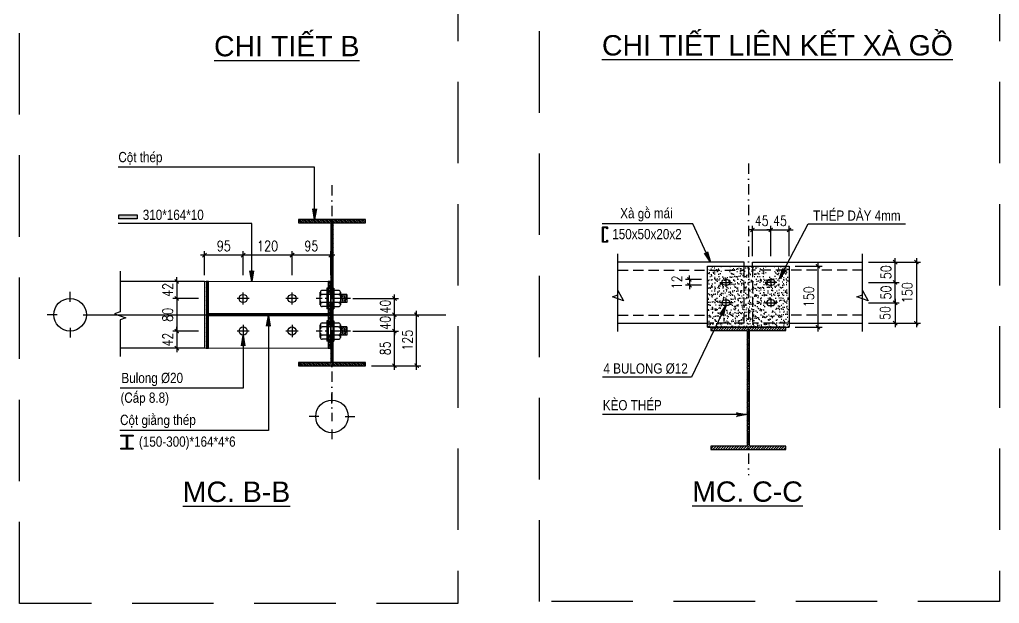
# Model space of a CAD drawing. Header units: inches. Extents: x 651127 to 1529722, y 768575 to 1021311.
# Drawn here: x 1037337 to 1061392, y 798560 to 812890 of the extents above; entities that cross this region are included whole.
import ezdxf
from ezdxf.enums import TextEntityAlignment as Align

# ---------------------------------------------------------------- set-up
doc = ezdxf.new("R2010")
doc.units = ezdxf.units.IN
doc.header["$LTSCALE"] = 1000
doc.header["$MEASUREMENT"] = 0
for name, pattern in [('CENTER2', [1.125, 0.75, -0.125, 0.125, -0.125]), ('DASHDOT', [25.4, 12.7, -6.35, 0, -6.35]), ('DASHED2', [0.375, 0.25, -0.125]), ('HIDDEN', [0.375, 0.25, -0.125])]:
    doc.linetypes.add(name, pattern=pattern)
doc.layers.get('DEFPOINTS').update_dxf_attribs({"color": 8, "lineweight": 9})
for name, color, linetype in [('DWGshare.com_10', 7, 'Continuous'), ('DWGshare.com_11', 143, 'Continuous'), ('DWGshare.com_12', 51, 'Continuous'), ('DWGshare.com_15', 1, 'Continuous'), ('DWGshare.com_18', 1, 'Continuous'), ('DWGshare.com_2', 147, 'Continuous'), ('DWGshare.com_4', 8, 'CENTER2'), ('DWGshare.com_6', 40, 'Continuous'), ('DWGshare.com_9', 8, 'Continuous')]:
    doc.layers.add(name, color=color, linetype=linetype)
doc.layers.add('DWGshare.com_21', color=144, linetype='Continuous', lineweight=15)
doc.styles.add('DWGshare.com_1', font='VHELVCN.TTF')
doc.styles.add('DWGshare.com_2', font='VHELVEB.TTF')
doc.styles.add('DWGshare.com_4', font='romans.shx', dxfattribs={"width": 0.8})
doc.styles.add('DWGshare.com_5', font='VHELVCN.TTF')
doc.styles.add('DWGshare.com_6', font='VHELVEN.TTF')
doc.styles.add('DWGshare.com_7', font='VHELVCN.TTF')
doc.dimstyles.new('DWGshare.com_4', dxfattribs={"dimscale": 100, "dimtxt": 2.5, "dimasz": 2, "dimexe": 1, "dimexo": 1.5, "dimgap": 1, "dimtad": 1, "dimdec": 0, "dimlfac": 0.5, "dimzin": 0, "dimdsep": 46, "dimtxsty": 'DWGshare.com_4', "dimblk": 'DWGshare.com_6', "dimcen": 1.5, "dimdle": 1, "dimclrd": 256, "dimclre": 256, "dimclrt": 7, "dimadec": 0, "dimazin": 0, "dimtfac": 1, "dimtdec": 0, "dimtix": 1, "dimtmove": 2, "dimatfit": 3, "dimldrblk": 'DWGshare.com_6', "dimfxl": 1, "dimtolj": 1, "dimtzin": 0, "dimarcsym": 0})
doc.dimstyles.new('DWGshare.com_6', dxfattribs={"dimscale": 100, "dimtxt": 2.5, "dimasz": 1, "dimexe": 1, "dimexo": 1.5, "dimgap": 1, "dimtad": 1, "dimdec": 0, "dimlfac": 0.1, "dimzin": 0, "dimdsep": 46, "dimtxsty": 'DWGshare.com_4', "dimblk": 'DWGshare.com_1', "dimcen": 1.5, "dimdle": 1, "dimclrd": 256, "dimclre": 256, "dimclrt": 7, "dimadec": 0, "dimazin": 0, "dimtfac": 1, "dimtdec": 0, "dimtix": 1, "dimtmove": 2, "dimatfit": 3, "dimfxl": 1, "dimtolj": 1, "dimtzin": 0, "dimarcsym": 0})

# ---------------------------------------------------------------- blocks, each defined once
blk = doc.blocks.new('DWGshare.com_1')
at = {"color": 0, "linetype": 'ByBlock', "const_width": 0.3}
blk.add_lwpolyline([(-0.5, -0.5), (0.5, 0.5)], dxfattribs=at)
blk = doc.blocks.new('*D36')
at = {"layer": 'DEFPOINTS', "color": 0, "transparency": 16777216}
for p in [(1058032, 806937), (1058832, 806937), (1058032, 806441)]:
    blk.add_point(p, dxfattribs=at)
at = {"layer": 'DWGshare.com_2', "lineweight": -2, "transparency": 16777216}
for p, q in [((1058832, 806341), (1058832, 807037)), ((1058182, 806937), (1058932, 806937)), ((1058182, 806441), (1058932, 806441))]:
    blk.add_line(p, q, dxfattribs=at)
at = {"layer": 'DWGshare.com_2', "lineweight": -2, "transparency": 16777216, "xscale": 100, "yscale": 100, "zscale": 100}
for p, rotation in [((1058832, 806937), 90), ((1058832, 806441), 270)]:
    blk.add_blockref('DWGshare.com_1', p, dxfattribs=dict(at, rotation=rotation))
at = {"layer": 'DWGshare.com_2', "color": 7, "transparency": 16777216, "insert": (1058607, 806689), "char_height": 250, "attachment_point": 5, "rotation": 90, "style": 'DWGshare.com_4'}
blk.add_mtext('\\A1;50', dxfattribs=at)
blk = doc.blocks.new('*D37')
at = {"layer": 'DEFPOINTS', "color": 0, "transparency": 16777216}
for p in [(1053782, 806371), (1054229, 806511), (1054229, 806371)]:
    blk.add_point(p, dxfattribs=at)
at = {"layer": 'DWGshare.com_2', "lineweight": -2, "transparency": 16777216}
for p, q in [((1053782, 806511), (1053782, 806611)), ((1054079, 806511), (1053682, 806511)), ((1054079, 806371), (1053682, 806371)), ((1053782, 806511), (1053782, 806371)), ((1053782, 806371), (1053782, 806271))]:
    blk.add_line(p, q, dxfattribs=at)
at = {"layer": 'DWGshare.com_2', "lineweight": -2, "transparency": 16777216, "xscale": 100, "yscale": 100, "zscale": 100}
for p, rotation in [((1053782, 806511), 270), ((1053782, 806371), 90)]:
    blk.add_blockref('DWGshare.com_1', p, dxfattribs=dict(at, rotation=rotation))
at = {"layer": 'DWGshare.com_2', "color": 7, "transparency": 16777216, "insert": (1053472, 806441), "char_height": 250, "attachment_point": 5, "rotation": 90, "style": 'DWGshare.com_4'}
blk.add_mtext('\\A1;12', dxfattribs=at)
blk = doc.blocks.new('*D38')
at = {"layer": 'DEFPOINTS', "color": 0, "transparency": 16777216}
for p in [(1055779, 807726), (1055329, 806937), (1055779, 806937)]:
    blk.add_point(p, dxfattribs=at)
at = {"layer": 'DWGshare.com_2', "lineweight": -2, "transparency": 16777216}
for p, q in [((1055329, 807087), (1055329, 807826)), ((1055779, 807087), (1055779, 807826)), ((1055329, 807726), (1055229, 807726)), ((1055329, 807726), (1055779, 807726)), ((1055779, 807726), (1055879, 807726))]:
    blk.add_line(p, q, dxfattribs=at)
at = {"layer": 'DWGshare.com_2', "lineweight": -2, "transparency": 16777216, "xscale": 100, "yscale": 100, "zscale": 100}
blk.add_blockref('DWGshare.com_1', (1055329, 807726), dxfattribs=at)
at = {"layer": 'DWGshare.com_2', "lineweight": -2, "transparency": 16777216, "xscale": 100, "yscale": 100, "zscale": 100, "rotation": 180}
blk.add_blockref('DWGshare.com_1', (1055779, 807726), dxfattribs=at)
at = {"layer": 'DWGshare.com_2', "color": 7, "transparency": 16777216, "insert": (1055554, 807951), "char_height": 250, "attachment_point": 5, "style": 'DWGshare.com_4'}
blk.add_mtext('\\A1;45', dxfattribs=at)
blk = doc.blocks.new('*D39')
at = {"layer": 'DEFPOINTS', "color": 0, "transparency": 16777216}
for p in [(1056229, 807726), (1055779, 806937), (1056229, 806937)]:
    blk.add_point(p, dxfattribs=at)
at = {"layer": 'DWGshare.com_2', "lineweight": -2, "transparency": 16777216}
for p, q in [((1055779, 807087), (1055779, 807826)), ((1056229, 807087), (1056229, 807826)), ((1055779, 807726), (1055679, 807726)), ((1055779, 807726), (1056229, 807726)), ((1056229, 807726), (1056329, 807726))]:
    blk.add_line(p, q, dxfattribs=at)
at = {"layer": 'DWGshare.com_2', "lineweight": -2, "transparency": 16777216, "xscale": 100, "yscale": 100, "zscale": 100}
blk.add_blockref('DWGshare.com_1', (1055779, 807726), dxfattribs=at)
at = {"layer": 'DWGshare.com_2', "lineweight": -2, "transparency": 16777216, "xscale": 100, "yscale": 100, "zscale": 100, "rotation": 180}
blk.add_blockref('DWGshare.com_1', (1056229, 807726), dxfattribs=at)
at = {"layer": 'DWGshare.com_2', "color": 7, "transparency": 16777216, "insert": (1056004, 807951), "char_height": 250, "attachment_point": 5, "style": 'DWGshare.com_4'}
blk.add_mtext('\\A1;45', dxfattribs=at)
blk = doc.blocks.new('*D40')
at = {"layer": 'DEFPOINTS', "color": 0, "transparency": 16777216}
for p in [(1058032, 805938), (1058032, 805437), (1058832, 805437)]:
    blk.add_point(p, dxfattribs=at)
at = {"layer": 'DWGshare.com_2', "lineweight": -2, "transparency": 16777216}
for p, q in [((1058182, 805938), (1058932, 805938)), ((1058832, 806038), (1058832, 805337)), ((1058182, 805437), (1058932, 805437))]:
    blk.add_line(p, q, dxfattribs=at)
at = {"layer": 'DWGshare.com_2', "lineweight": -2, "transparency": 16777216, "xscale": 100, "yscale": 100, "zscale": 100}
for p, rotation in [((1058832, 805938), 90), ((1058832, 805437), 270)]:
    blk.add_blockref('DWGshare.com_1', p, dxfattribs=dict(at, rotation=rotation))
at = {"layer": 'DWGshare.com_2', "color": 7, "transparency": 16777216, "insert": (1058588, 805688), "char_height": 250, "attachment_point": 5, "rotation": 90, "style": 'DWGshare.com_4'}
blk.add_mtext('\\A1;50', dxfattribs=at)
blk = doc.blocks.new('*D41')
at = {"layer": 'DEFPOINTS', "color": 0, "transparency": 16777216}
for p in [(1058032, 806441), (1058832, 806441), (1058032, 805938)]:
    blk.add_point(p, dxfattribs=at)
at = {"layer": 'DWGshare.com_2', "lineweight": -2, "transparency": 16777216}
for p, q in [((1058182, 806441), (1058932, 806441)), ((1058832, 806441), (1058832, 806541)), ((1058832, 805938), (1058832, 806441)), ((1058182, 805938), (1058932, 805938)), ((1058832, 805938), (1058832, 805838))]:
    blk.add_line(p, q, dxfattribs=at)
at = {"layer": 'DWGshare.com_2', "lineweight": -2, "transparency": 16777216, "xscale": 100, "yscale": 100, "zscale": 100}
for p, rotation in [((1058832, 806441), 270), ((1058832, 805938), 90)]:
    blk.add_blockref('DWGshare.com_1', p, dxfattribs=dict(at, rotation=rotation))
at = {"layer": 'DWGshare.com_2', "color": 7, "transparency": 16777216, "insert": (1058607, 806190), "char_height": 250, "attachment_point": 5, "rotation": 90, "style": 'DWGshare.com_4'}
blk.add_mtext('\\A1;50', dxfattribs=at)
blk = doc.blocks.new('*D42')
at = {"layer": 'DEFPOINTS', "color": 0, "transparency": 16777216}
for p in [(1056229, 806838), (1056229, 805337), (1056937, 805337)]:
    blk.add_point(p, dxfattribs=at)
at = {"layer": 'DWGshare.com_2', "lineweight": -2, "transparency": 16777216}
for p, q in [((1056379, 806838), (1057037, 806838)), ((1056937, 806938), (1056937, 805237)), ((1056379, 805337), (1057037, 805337))]:
    blk.add_line(p, q, dxfattribs=at)
at = {"layer": 'DWGshare.com_2', "lineweight": -2, "transparency": 16777216, "xscale": 100, "yscale": 100, "zscale": 100}
for p, rotation in [((1056937, 806838), 90), ((1056937, 805337), 270)]:
    blk.add_blockref('DWGshare.com_1', p, dxfattribs=dict(at, rotation=rotation))
at = {"layer": 'DWGshare.com_2', "color": 7, "transparency": 16777216, "insert": (1056712, 806087), "char_height": 250, "attachment_point": 5, "rotation": 90, "style": 'DWGshare.com_4'}
blk.add_mtext('\\A1;150', dxfattribs=at)
blk = doc.blocks.new('*D48')
at = {"layer": 'DEFPOINTS', "color": 0, "transparency": 16777216}
for p in [(1058032, 806937), (1058032, 805437), (1059353, 805437)]:
    blk.add_point(p, dxfattribs=at)
at = {"layer": 'DWGshare.com_2', "lineweight": -2, "transparency": 16777216}
for p, q in [((1059353, 807037), (1059353, 805337)), ((1058182, 806937), (1059453, 806937)), ((1058182, 805437), (1059453, 805437))]:
    blk.add_line(p, q, dxfattribs=at)
at = {"layer": 'DWGshare.com_2', "lineweight": -2, "transparency": 16777216, "xscale": 100, "yscale": 100, "zscale": 100}
for p, rotation in [((1059353, 806937), 90), ((1059353, 805437), 270)]:
    blk.add_blockref('DWGshare.com_1', p, dxfattribs=dict(at, rotation=rotation))
at = {"layer": 'DWGshare.com_2', "color": 7, "transparency": 16777216, "insert": (1059128, 806187), "char_height": 250, "attachment_point": 5, "rotation": 90, "style": 'DWGshare.com_4'}
blk.add_mtext('\\A1;150', dxfattribs=at)
blk = doc.blocks.new('*D78')
at = {"layer": 'DEFPOINTS', "color": 0, "transparency": 16777216}
for p in [(1045370, 805245), (1046541, 805245), (1045826, 804395)]:
    blk.add_point(p, dxfattribs=at)
at = {"layer": 'DWGshare.com_2', "lineweight": -2, "transparency": 16777216}
for p, q in [((1045520, 805245), (1046641, 805245)), ((1046541, 804295), (1046541, 805345)), ((1045976, 804395), (1046641, 804395))]:
    blk.add_line(p, q, dxfattribs=at)
at = {"layer": 'DWGshare.com_2', "lineweight": -2, "transparency": 16777216, "xscale": 100, "yscale": 100, "zscale": 100}
for p, rotation in [((1046541, 805245), 90), ((1046541, 804395), 270)]:
    blk.add_blockref('DWGshare.com_1', p, dxfattribs=dict(at, rotation=rotation))
at = {"layer": 'DWGshare.com_2', "color": 7, "transparency": 16777216, "insert": (1046316, 804820), "char_height": 250, "attachment_point": 5, "rotation": 90, "style": 'DWGshare.com_4'}
blk.add_mtext('\\A1;85', dxfattribs=at)
blk = doc.blocks.new('*D58')
at = {"layer": 'DEFPOINTS', "color": 0, "transparency": 16777216}
for p in [(1045036, 805645), (1046541, 805645), (1045370, 805245)]:
    blk.add_point(p, dxfattribs=at)
at = {"layer": 'DWGshare.com_2', "lineweight": -2, "transparency": 16777216}
for p, q in [((1045186, 805645), (1046641, 805645)), ((1046541, 805645), (1046541, 805745)), ((1046541, 805245), (1046541, 805645)), ((1045520, 805245), (1046641, 805245)), ((1046541, 805245), (1046541, 805145))]:
    blk.add_line(p, q, dxfattribs=at)
at = {"layer": 'DWGshare.com_2', "lineweight": -2, "transparency": 16777216, "xscale": 100, "yscale": 100, "zscale": 100}
for p, rotation in [((1046541, 805645), 270), ((1046541, 805245), 90)]:
    blk.add_blockref('DWGshare.com_1', p, dxfattribs=dict(at, rotation=rotation))
at = {"layer": 'DWGshare.com_2', "color": 7, "transparency": 16777216, "insert": (1046316, 805445), "char_height": 250, "attachment_point": 5, "rotation": 90, "style": 'DWGshare.com_4'}
blk.add_mtext('\\A1;40', dxfattribs=at)
blk = doc.blocks.new('*D59')
at = {"layer": 'DEFPOINTS', "color": 0, "transparency": 16777216}
for p in [(1045370, 806045), (1046541, 806045), (1045036, 805645)]:
    blk.add_point(p, dxfattribs=at)
at = {"layer": 'DWGshare.com_2', "lineweight": -2, "transparency": 16777216}
for p, q in [((1046541, 806045), (1046541, 806145)), ((1045520, 806045), (1046641, 806045)), ((1046541, 805645), (1046541, 806045)), ((1045186, 805645), (1046641, 805645)), ((1046541, 805645), (1046541, 805545))]:
    blk.add_line(p, q, dxfattribs=at)
at = {"layer": 'DWGshare.com_2', "lineweight": -2, "transparency": 16777216, "xscale": 100, "yscale": 100, "zscale": 100}
for p, rotation in [((1046541, 806045), 270), ((1046541, 805645), 90)]:
    blk.add_blockref('DWGshare.com_1', p, dxfattribs=dict(at, rotation=rotation))
at = {"layer": 'DWGshare.com_2', "color": 7, "transparency": 16777216, "insert": (1046316, 805845), "char_height": 250, "attachment_point": 5, "rotation": 90, "style": 'DWGshare.com_4'}
blk.add_mtext('\\A1;40', dxfattribs=at)
blk = doc.blocks.new('*D60')
at = {"layer": 'DEFPOINTS', "color": 0, "transparency": 16777216}
for p in [(1045926, 805645), (1047084, 805645), (1045826, 804395)]:
    blk.add_point(p, dxfattribs=at)
at = {"layer": 'DWGshare.com_2', "lineweight": -2, "transparency": 16777216}
for p, q in [((1046076, 805645), (1047184, 805645)), ((1047084, 804295), (1047084, 805745)), ((1045976, 804395), (1047184, 804395))]:
    blk.add_line(p, q, dxfattribs=at)
at = {"layer": 'DWGshare.com_2', "lineweight": -2, "transparency": 16777216, "xscale": 100, "yscale": 100, "zscale": 100}
for p, rotation in [((1047084, 805645), 90), ((1047084, 804395), 270)]:
    blk.add_blockref('DWGshare.com_1', p, dxfattribs=dict(at, rotation=rotation))
at = {"layer": 'DWGshare.com_2', "color": 7, "transparency": 16777216, "insert": (1046859, 805020), "char_height": 250, "attachment_point": 5, "rotation": 90, "style": 'DWGshare.com_4'}
blk.add_mtext('\\A1;125', dxfattribs=at)
blk = doc.blocks.new('*D79')
at = {"layer": 'DEFPOINTS', "color": 0, "transparency": 16777216}
for p in [(1044026, 807109), (1044026, 806465), (1044976, 806465)]:
    blk.add_point(p, dxfattribs=at)
at = {"layer": 'DWGshare.com_2', "lineweight": -2, "transparency": 16777216}
for p, q in [((1045076, 807109), (1043926, 807109)), ((1044026, 806615), (1044026, 807209)), ((1044976, 806615), (1044976, 807209))]:
    blk.add_line(p, q, dxfattribs=at)
at = {"layer": 'DWGshare.com_2', "lineweight": -2, "transparency": 16777216, "xscale": 100, "yscale": 100, "zscale": 100, "rotation": 180}
blk.add_blockref('DWGshare.com_1', (1044026, 807109), dxfattribs=at)
at = {"layer": 'DWGshare.com_2', "lineweight": -2, "transparency": 16777216, "xscale": 100, "yscale": 100, "zscale": 100}
blk.add_blockref('DWGshare.com_1', (1044976, 807109), dxfattribs=at)
at = {"layer": 'DWGshare.com_2', "color": 7, "transparency": 16777216, "insert": (1044501, 807334), "char_height": 250, "attachment_point": 5, "style": 'DWGshare.com_4'}
blk.add_mtext('\\A1;95', dxfattribs=at)
blk = doc.blocks.new('*D61')
at = {"layer": 'DEFPOINTS', "color": 0, "transparency": 16777216}
for p in [(1042826, 807109), (1042826, 806465), (1044026, 806465)]:
    blk.add_point(p, dxfattribs=at)
at = {"layer": 'DWGshare.com_2', "lineweight": -2, "transparency": 16777216}
for p, q in [((1044126, 807109), (1042726, 807109)), ((1042826, 806615), (1042826, 807209)), ((1044026, 806615), (1044026, 807209))]:
    blk.add_line(p, q, dxfattribs=at)
at = {"layer": 'DWGshare.com_2', "lineweight": -2, "transparency": 16777216, "xscale": 100, "yscale": 100, "zscale": 100, "rotation": 180}
blk.add_blockref('DWGshare.com_1', (1042826, 807109), dxfattribs=at)
at = {"layer": 'DWGshare.com_2', "lineweight": -2, "transparency": 16777216, "xscale": 100, "yscale": 100, "zscale": 100}
blk.add_blockref('DWGshare.com_1', (1044026, 807109), dxfattribs=at)
at = {"layer": 'DWGshare.com_2', "color": 7, "transparency": 16777216, "insert": (1043426, 807334), "char_height": 250, "attachment_point": 5, "style": 'DWGshare.com_4'}
blk.add_mtext('\\A1;120', dxfattribs=at)
blk = doc.blocks.new('*D80')
at = {"layer": 'DEFPOINTS', "color": 0, "transparency": 16777216}
for p in [(1041876, 807109), (1041876, 806465), (1042826, 806465)]:
    blk.add_point(p, dxfattribs=at)
at = {"layer": 'DWGshare.com_2', "lineweight": -2, "transparency": 16777216}
for p, q in [((1042926, 807109), (1041776, 807109)), ((1041876, 806615), (1041876, 807209)), ((1042826, 806615), (1042826, 807209))]:
    blk.add_line(p, q, dxfattribs=at)
at = {"layer": 'DWGshare.com_2', "lineweight": -2, "transparency": 16777216, "xscale": 100, "yscale": 100, "zscale": 100, "rotation": 180}
blk.add_blockref('DWGshare.com_1', (1041876, 807109), dxfattribs=at)
at = {"layer": 'DWGshare.com_2', "lineweight": -2, "transparency": 16777216, "xscale": 100, "yscale": 100, "zscale": 100}
blk.add_blockref('DWGshare.com_1', (1042826, 807109), dxfattribs=at)
at = {"layer": 'DWGshare.com_2', "color": 7, "transparency": 16777216, "insert": (1042351, 807334), "char_height": 250, "attachment_point": 5, "style": 'DWGshare.com_4'}
blk.add_mtext('\\A1;95', dxfattribs=at)
blk = doc.blocks.new('*D81')
at = {"layer": 'DEFPOINTS', "color": 0, "transparency": 16777216}
for p in [(1041637, 806465), (1041196, 806045), (1041876, 806045)]:
    blk.add_point(p, dxfattribs=at)
at = {"layer": 'DWGshare.com_2', "lineweight": -2, "transparency": 16777216}
for p, q in [((1041196, 806465), (1041196, 806565)), ((1041487, 806465), (1041096, 806465)), ((1041196, 806465), (1041196, 806045)), ((1041726, 806045), (1041096, 806045)), ((1041196, 806045), (1041196, 805945))]:
    blk.add_line(p, q, dxfattribs=at)
at = {"layer": 'DWGshare.com_2', "lineweight": -2, "transparency": 16777216, "xscale": 100, "yscale": 100, "zscale": 100}
for p, rotation in [((1041196, 806465), 270), ((1041196, 806045), 90)]:
    blk.add_blockref('DWGshare.com_1', p, dxfattribs=dict(at, rotation=rotation))
at = {"layer": 'DWGshare.com_2', "color": 7, "transparency": 16777216, "insert": (1040971, 806255), "char_height": 250, "attachment_point": 5, "rotation": 90, "style": 'DWGshare.com_4'}
blk.add_mtext('\\A1;42', dxfattribs=at)
blk = doc.blocks.new('*D62')
at = {"layer": 'DEFPOINTS', "color": 0, "transparency": 16777216}
for p in [(1041876, 806045), (1041196, 805245), (1041876, 805245)]:
    blk.add_point(p, dxfattribs=at)
at = {"layer": 'DWGshare.com_2', "lineweight": -2, "transparency": 16777216}
for p, q in [((1041196, 806145), (1041196, 805145)), ((1041726, 806045), (1041096, 806045)), ((1041726, 805245), (1041096, 805245))]:
    blk.add_line(p, q, dxfattribs=at)
at = {"layer": 'DWGshare.com_2', "lineweight": -2, "transparency": 16777216, "xscale": 100, "yscale": 100, "zscale": 100}
for p, rotation in [((1041196, 806045), 90), ((1041196, 805245), 270)]:
    blk.add_blockref('DWGshare.com_1', p, dxfattribs=dict(at, rotation=rotation))
at = {"layer": 'DWGshare.com_2', "color": 7, "transparency": 16777216, "insert": (1040971, 805645), "char_height": 250, "attachment_point": 5, "rotation": 90, "style": 'DWGshare.com_4'}
blk.add_mtext('\\A1;80', dxfattribs=at)
blk = doc.blocks.new('*D82')
at = {"layer": 'DEFPOINTS', "color": 0, "transparency": 16777216}
for p in [(1041876, 805245), (1041196, 804825), (1041876, 804825)]:
    blk.add_point(p, dxfattribs=at)
at = {"layer": 'DWGshare.com_2', "lineweight": -2, "transparency": 16777216}
for p, q in [((1041726, 805245), (1041096, 805245)), ((1041196, 805245), (1041196, 805345)), ((1041196, 805245), (1041196, 804825)), ((1041726, 804825), (1041096, 804825)), ((1041196, 804825), (1041196, 804725))]:
    blk.add_line(p, q, dxfattribs=at)
at = {"layer": 'DWGshare.com_2', "lineweight": -2, "transparency": 16777216, "xscale": 100, "yscale": 100, "zscale": 100}
for p, rotation in [((1041196, 805245), 270), ((1041196, 804825), 90)]:
    blk.add_blockref('DWGshare.com_1', p, dxfattribs=dict(at, rotation=rotation))
at = {"layer": 'DWGshare.com_2', "color": 7, "transparency": 16777216, "insert": (1040971, 805035), "char_height": 250, "attachment_point": 5, "rotation": 90, "style": 'DWGshare.com_4'}
blk.add_mtext('\\A1;42', dxfattribs=at)
blk = doc.blocks.new('DWGshare.com_6')
at = {"linetype": 'CENTER2'}
blk.add_hatch(color=256, dxfattribs=at).paths.add_polyline_path([(-1.3, 0.22), (-1, 0), (-1.3, -0.22), (0, 0)])
blk.add_line((0, 0), (-1, 0), dxfattribs=at)
blk.add_lwpolyline([(-1.3, 0.22), (0, 0), (-1.3, -0.22), (-1, 0), (-1.3, 0.22)], dxfattribs=at)
blk = doc.blocks.new('DWGshare.com_9')
for p, q in [((133227, 591936), (133227, 592183)), ((133264, 592220), (133355, 592220)), ((133355, 592140), (133264, 592140)), ((133370, 592260), (133355, 592260)), ((133355, 592260), (133355, 591859)), ((133370, 591859), (133370, 592260)), ((133480, 592140), (133370, 592140)), ((133480, 592260), (133494, 592260)), ((133480, 591859), (133480, 592260)), ((133494, 592260), (133494, 591859)), ((133494, 592220), (133586, 592220)), ((133586, 592140), (133494, 592140)), ((133622, 592183), (133622, 591936)), ((133747, 592140), (133622, 592140)), ((133622, 591980), (133653, 592140)), ((133653, 591980), (133683, 592140)), ((133686, 591980), (133717, 592140)), ((133717, 591980), (133747, 592140)), ((133747, 592140), (133747, 591980)), ((133355, 591980), (133264, 591980)), ((133480, 591980), (133370, 591980)), ((133586, 591980), (133494, 591980)), ((133747, 591980), (133622, 591980)), ((133355, 591900), (133264, 591900)), ((133370, 591859), (133355, 591859)), ((133480, 591859), (133494, 591859)), ((133494, 591900), (133586, 591900))]:
    blk.add_line(p, q)
at = {"color": 8, "linetype": 'CENTER2', "ltscale": 0.5}
blk.add_line((133823, 592060), (133144, 592060), dxfattribs=at)
for centre, start, end in [((133264, 592183), 90, 180), ((133264, 592176), 180, 270), ((133264, 592103), 90, 180), ((133586, 592183), 0, 90), ((133586, 592176), 270, 0), ((133586, 592103), 0, 90), ((133264, 592016), 180, 270), ((133264, 591943), 90, 180), ((133586, 592016), 270, 0), ((133586, 591943), 0, 90), ((133264, 591936), 180, 270), ((133586, 591936), 270, 0)]:
    blk.add_arc(centre, 36.4, start, end)
blk = doc.blocks.new('DWGshare.com_2')
for p, q in [((0, 320), (0, 560)), ((-320, 0), (-560, 0)), ((320, 0), (560, 0)), ((0, -320), (0, -560))]:
    blk.add_line(p, q)
blk.add_circle((0, 0), 400)
at = {"linetype": 'Continuous', "style": 'DWGshare.com_2'}
blk.add_attdef('2', text='', height=350, dxfattribs=at).set_placement((0, 0), align=Align.MIDDLE_CENTER)

msp = doc.modelspace()

# ---------------------------------------------------------------- hatches: boundary and pattern name
at = {"layer": 'DWGshare.com_6'}
for points in [[(1040222.8, 808001.2), (1039772.8, 808001.2), (1039772.8, 808101.2), (1040222.8, 808101.2)], [(1039964.4, 802668.4), (1039819.4, 802668.4), (1039819.4, 802693.4), (1040129.4, 802693.4), (1040129.4, 802668.4), (1039984.4, 802668.4), (1039984.4, 802368.4), (1040129.4, 802368.4), (1040129.4, 802343.4), (1039819.4, 802343.4), (1039819.4, 802368.4), (1039964.4, 802368.4)]]:
    msp.add_hatch(color=256, dxfattribs=at).paths.add_polyline_path(points)
at = {"layer": 'DWGshare.com_9'}
h = msp.add_hatch(dxfattribs=at)
h.set_pattern_fill('ANSI31', color=256, scale=250, angle=90, style=0)
h.set_pattern_definition([(135, (856031.95, 213130.807), (-22.0970869, -22.0970869), [])])
h.paths.add_polyline_path([(1044976.1, 806144.9), (1045036.1, 806144.9), (1045036.1, 807905.1), (1045826.1, 807905.1), (1045826.1, 807985.1), (1044186.1, 807985.1), (1044186.1, 807905.1), (1044976.1, 807905.1)])
h.paths.add_polyline_path([(1045036.1, 805144.9), (1044976.1, 805144.9), (1044976.1, 804474.9), (1044186.1, 804474.9), (1044186.1, 804394.9), (1045826.1, 804394.9), (1045826.1, 804474.9), (1045036.1, 804474.9)])
h.paths.add_polyline_path([(1044976.1, 805344.9), (1045036.1, 805344.9), (1045036.1, 805944.9), (1044976.1, 805944.9)])
h = msp.add_hatch(dxfattribs=at)
h.set_pattern_fill('AR-SAND', color=256, scale=70, style=0)
h.set_pattern_definition([(37.5, (890703.76, 209343.98), (-4.409535, 134.877664), [0, -106.4, 0, -119, 0, -113.75]), (7.5, (890703.76, 209343.98), (123.88437, 197.550225), [0, -57.4, 0, -95.9, 0, -36.75]), (327.5, (890617.66, 209343.98), (217.98993, 0.396134), [0, -35, 0, -126, 0, -164.5]), (317.5, (890617.66, 209343.98), (210.42886, 61.43729), [0, -17.5, 0, -82.6, 0, -94.5])])
h.paths.add_polyline_path([(1054739, 806570.8), (1054619, 806570.8, -0.8571429), (1054619, 806710.8), (1054739, 806710.8, -0.8571429)], flags=16)
edge = h.paths.add_edge_path()
edge.add_arc((1055809, 806740.8), 70, 270, 450)
edge.add_line((1055809, 806810.8), (1055749, 806810.8))
edge.add_arc((1055749, 806740.8), 70, 90, 270)
edge.add_line((1055749, 806670.8), (1055809, 806670.8))
edge = h.paths.add_edge_path()
edge.add_arc((1055809, 806740.8), 70, 270, 324.87364)
edge.add_arc((1055828.2, 806640.8), 70.8, -81.20259, 57.47451, ccw=False)
edge.add_line((1055839, 806570.8), (1055719, 806570.8))
edge.add_arc((1055729.9, 806640.8), 70.8, 122.52549, 261.20259, ccw=False)
edge.add_arc((1055749, 806740.8), 70, 215.12636, 270)
edge.add_line((1055749, 806670.8), (1055809, 806670.8))
edge = h.paths.add_edge_path()
edge.add_arc((1054649, 806740.8), 70, 90, 270)
edge.add_line((1054649, 806670.8), (1054709, 806670.8))
edge.add_arc((1054709, 806740.8), 70, 270, 450)
edge.add_line((1054709, 806810.8), (1054649, 806810.8))
edge = h.paths.add_edge_path()
edge.add_line((1054709, 805868.4), (1054649, 805868.4))
edge.add_arc((1054649, 805938.4), 70, 90, 270, ccw=False)
edge.add_line((1054649, 806008.4), (1054709, 806008.4))
edge.add_arc((1054709, 805938.4), 70, -90, 90, ccw=False)
edge = h.paths.add_edge_path()
edge.add_arc((1054709, 805938.4), 70, 270, 324.87364)
edge.add_arc((1054728.2, 805838.4), 70.8, -81.20259, 57.47451, ccw=False)
edge.add_line((1054739, 805768.4), (1054619, 805768.4))
edge.add_arc((1054629.9, 805838.4), 70.8, 122.52549, 261.20259, ccw=False)
edge.add_arc((1054649, 805938.4), 70, 215.12636, 270)
edge.add_line((1054649, 805868.4), (1054709, 805868.4))
edge = h.paths.add_edge_path()
edge.add_line((1055749, 806008.4), (1055809, 806008.4))
edge.add_arc((1055809, 805938.4), 70, -90, 90, ccw=False)
edge.add_line((1055809, 805868.4), (1055749, 805868.4))
edge.add_arc((1055749, 805938.4), 70, 90, 270, ccw=False)
edge = h.paths.add_edge_path()
edge.add_arc((1055749, 805938.4), 70, 215.12636, 270)
edge.add_line((1055749, 805868.4), (1055809, 805868.4))
edge.add_arc((1055809, 805938.4), 70, 270, 324.87364)
edge.add_arc((1055828.2, 805838.4), 70.8, -81.20259, 57.47451, ccw=False)
edge.add_line((1055839, 805768.4), (1055719, 805768.4))
edge.add_arc((1055729.9, 805838.4), 70.8, 122.52549, 261.20259, ccw=False)
h.paths.add_polyline_path([(1055129, 806837.7), (1054229, 806837.7), (1054229, 805437.1), (1055129, 805437.1)])
h.paths.add_polyline_path([(1055229, 806837.7), (1055129, 806837.7), (1055129, 805437.1), (1054229, 805437.1), (1054229, 805337.1), (1055229, 805337.1)])
h.paths.add_polyline_path([(1056229, 806837.7), (1055329, 806837.7), (1055329, 805437.1), (1056229, 805437.1)])
h.paths.add_polyline_path([(1055329, 806837.7), (1055229, 806837.7), (1055229, 805337.1), (1056229, 805337.1), (1056229, 805437.1), (1055329, 805437.1)])
h = msp.add_hatch(dxfattribs=at)
h.set_pattern_fill('ANSI31', color=256, scale=250, style=0)
h.set_pattern_definition([(45, (856031.95, 213130.807), (-22.0970869, 22.0970869), [])])
h.paths.add_polyline_path([(1044916.1, 806144.9), (1044976.1, 806144.9), (1044976.1, 806464.9), (1044916.1, 806464.9)])
h.paths.add_polyline_path([(1044916.1, 805344.9), (1044976.1, 805344.9), (1044976.1, 805944.9), (1044916.1, 805944.9), (1044916.1, 805664.9), (1041976.1, 805664.9), (1041976.1, 806464.9), (1041916.1, 806464.9), (1041916.1, 804824.9), (1041976.1, 804824.9), (1041976.1, 805624.9), (1044916.1, 805624.9)])
h.paths.add_polyline_path([(1044976.1, 805144.9), (1044916.1, 805144.9), (1044916.1, 804824.9), (1044976.1, 804824.9)])
h = msp.add_hatch(dxfattribs=at)
h.set_pattern_fill('ANSI31', color=256, scale=350, style=0)
h.set_pattern_definition([(45, (929660.358, 256848.32), (-30.9359217, 30.9359217), [])])
h.paths.add_polyline_path([(1054309, 802337.1), (1056149, 802337.1), (1056149, 802417.1), (1055259, 802417.1), (1055259, 805257.1), (1056149, 805257.1), (1056149, 805337.1), (1054309, 805337.1), (1054309, 805257.1), (1055199, 805257.1), (1055199, 802417.1), (1054309, 802417.1)])

# ---------------------------------------------------------------- linework, layer by layer
at = {"layer": 'DWGshare.com_11', "linetype": 'HIDDEN', "ltscale": 8}
for points in [[(1037337.2, 826362.6), (1048099.4, 826362.6), (1048099.4, 798560.2), (1037337.2, 798560.2)], [(1050099.4, 826362.6), (1061391.9, 826362.6), (1061391.9, 798602.9), (1050099.4, 798602.9)]]:
    msp.add_lwpolyline(points, close=True, dxfattribs=at)
at = {"layer": 'DWGshare.com_12'}
for p, q in [((1055129, 806937.1), (1052028.1, 806937.1)), ((1055129, 806837.7), (1055129, 806937.1)), ((1055329, 806837.7), (1055329, 806937.1)), ((1055329, 806937.1), (1058031.7, 806937.1)), ((1041876.1, 806464.9), (1039804.2, 806464.9)), ((1052028.1, 805437.1), (1054229, 805437.1)), ((1056229, 805437.1), (1058031.7, 805437.1)), ((1041876.1, 804824.9), (1039804.2, 804824.9))]:
    msp.add_line(p, q, dxfattribs=at)
for points in [[(1044976.1, 804474.9), (1044186.1, 804474.9), (1044186.1, 804394.9), (1045826.1, 804394.9), (1045826.1, 804474.9), (1045036.1, 804474.9), (1045036.1, 807905.1), (1045826.1, 807905.1), (1045826.1, 807985.1), (1044186.1, 807985.1), (1044186.1, 807905.1), (1044976.1, 807905.1)], [(1044916.1, 805664.9), (1041976.1, 805664.9), (1041976.1, 806464.9), (1041916.1, 806464.9), (1041916.1, 804824.9), (1041976.1, 804824.9), (1041976.1, 805624.9), (1044916.1, 805624.9), (1044916.1, 804824.9), (1044976.1, 804824.9), (1044976.1, 806464.9), (1044916.1, 806464.9)], [(1054309, 802337.1), (1056149, 802337.1), (1056149, 802417.1), (1055259, 802417.1), (1055259, 805257.1), (1056149, 805257.1), (1056149, 805337.1), (1054309, 805337.1), (1054309, 805257.1), (1055199, 805257.1), (1055199, 802417.1), (1054309, 802417.1)]]:
    msp.add_lwpolyline(points, close=True, dxfattribs=at)
for points in [[(1054649, 806510.8), (1054709, 806510.8, -1), (1054709, 806370.8), (1054649, 806370.8, -1)], [(1055809, 806510.8), (1055749, 806510.8, 1), (1055749, 806370.8), (1055809, 806370.8, 1)], [(1054649, 806008.4), (1054709, 806008.4, -1), (1054709, 805868.4), (1054649, 805868.4, -1)], [(1055809, 806008.4), (1055749, 806008.4, 1), (1055749, 805868.4), (1055809, 805868.4, 1)]]:
    msp.add_lwpolyline(points, format="xyb", close=True, dxfattribs=at)
at = {"layer": 'DWGshare.com_15'}
for centre in [(1042826.1, 806044.9), (1044026.1, 806044.9), (1042826.1, 805244.9), (1044026.1, 805244.9)]:
    msp.add_circle(centre, 100, dxfattribs=at)
at = {"layer": 'DWGshare.com_18'}
for p, q in [((1054229, 806837.7), (1056229, 806837.7)), ((1054229, 805337.1), (1054229, 806837.7)), ((1056229, 806837.7), (1056229, 805337.1)), ((1054229, 805337.1), (1056229, 805337.1))]:
    msp.add_line(p, q, dxfattribs=at)
at = {"layer": 'DWGshare.com_2', "linetype": 'Continuous'}
for points in [[(1052028.1, 806137.1), (1052028.1, 807137.1)], [(1058031.7, 806137.1), (1058031.7, 807137.1)], [(1052028.1, 805237.1), (1052028.1, 806237.1), (1052165.5, 805987.1), (1051890.7, 806087.1), (1052028.1, 806137.1)], [(1058031.7, 805237.1), (1058031.7, 806237.1), (1058169, 805987.1), (1057894.3, 806087.1), (1058031.7, 806137.1)]]:
    msp.add_lwpolyline(points, dxfattribs=at)
at = {"layer": 'DWGshare.com_2'}
msp.add_lwpolyline([(1039804.2, 806717.6), (1039804.2, 805720.5), (1039666.9, 805670.5), (1039941.6, 805570.5), (1039804.2, 805520.5), (1039804.2, 804619.7)], dxfattribs=at)
at = {"layer": 'DWGshare.com_21', "color": 1}
msp.add_lwpolyline([(1041876.1, 806464.9), (1041876.1, 804824.9), (1044976.1, 804824.9), (1044976.1, 806464.9)], close=True, dxfattribs=at)
at = {"layer": 'DWGshare.com_4', "linetype": 'DASHDOT', "ltscale": 0.02}
for p, q in [((1055229, 809356.1), (1055229, 801707.9)), ((1045006.1, 808823.9), (1045006.1, 803035))]:
    msp.add_line(p, q, dxfattribs=at)
at = {"layer": 'DWGshare.com_4', "linetype": 'DASHED2'}
for p, q in [((1055129, 805437.1), (1055129, 806837.7)), ((1055329, 806837.7), (1055329, 805437.1)), ((1052028.1, 806737.1), (1055129, 806737.1)), ((1058031.7, 806737.1), (1055329, 806737.1)), ((1052028.1, 805634.2), (1054229, 805634.2)), ((1058031.7, 805634.2), (1056229, 805634.2)), ((1055129, 805437.1), (1054229, 805437.1)), ((1056229, 805437.1), (1055329, 805437.1))]:
    msp.add_line(p, q, dxfattribs=at)
at = {"layer": 'DWGshare.com_4'}
for p, q in [((1054529, 806440.8), (1054829, 806440.8)), ((1054679, 806548.1), (1054679, 806333.4)), ((1055929, 806440.8), (1055629, 806440.8)), ((1055779, 806546.8), (1055779, 806332.2)), ((1042826.1, 805894.9), (1042826.1, 806194.9)), ((1044026.1, 805894.9), (1044026.1, 806194.9)), ((1042976.1, 806044.9), (1042676.1, 806044.9)), ((1044176.1, 806044.9), (1043876.1, 806044.9)), ((1054829, 805938.4), (1054529, 805938.4)), ((1054679, 806045.7), (1054679, 805831)), ((1055629, 805938.4), (1055929, 805938.4)), ((1055779, 806045.7), (1055779, 805831)), ((1042826.1, 805394.9), (1042826.1, 805094.9)), ((1044026.1, 805394.9), (1044026.1, 805094.9)), ((1042976.1, 805244.9), (1042676.1, 805244.9)), ((1044176.1, 805244.9), (1043876.1, 805244.9))]:
    msp.add_line(p, q, dxfattribs=at)
at = {"layer": 'DWGshare.com_4', "linetype": 'DASHDOT', "ltscale": 10}
msp.add_line((1039137.2, 805644.9), (1047798, 805644.9), dxfattribs=at)
at = {"layer": 'DWGshare.com_6'}
for points in [[(1040222.8, 808001.2), (1039772.8, 808001.2), (1039772.8, 808101.2), (1040222.8, 808101.2)], [(1039964.4, 802668.4), (1039819.4, 802668.4), (1039819.4, 802693.4), (1040129.4, 802693.4), (1040129.4, 802668.4), (1039984.4, 802668.4), (1039984.4, 802368.4), (1040129.4, 802368.4), (1040129.4, 802343.4), (1039819.4, 802343.4), (1039819.4, 802368.4), (1039964.4, 802368.4)]]:
    msp.add_lwpolyline(points, close=True, dxfattribs=at)
msp.add_lwpolyline([(1051771.6, 807476.2), (1051771.6, 807438.7, -0.4142136), (1051759.1, 807426.2), (1051659.1, 807426.2, -0.4142136), (1051646.6, 807438.7), (1051646.6, 807788.7, -0.4142136), (1051659.1, 807801.2), (1051759.1, 807801.2, -0.4142136), (1051771.6, 807788.7), (1051771.6, 807751.2), (1051751.6, 807751.2), (1051751.6, 807781.2), (1051666.6, 807781.2), (1051666.6, 807446.2), (1051751.6, 807446.2), (1051751.6, 807476.2)], format="xyb", close=True, dxfattribs=at)

# ---------------------------------------------------------------- block references
at = {"layer": 'DWGshare.com_2', "xscale": 1.25, "yscale": 1.25, "zscale": 1.25}
for p in [(878186.2, 65970.3), (878186.2, 65170.3)]:
    msp.add_blockref('DWGshare.com_9', p, dxfattribs=at)
at = {"layer": 'DWGshare.com_6', "linetype": 'CENTER2'}
for p in [(1038577.2, 805644.9), (1045006.1, 803150.4)]:
    msp.add_blockref('DWGshare.com_2', p, dxfattribs=at)

# ---------------------------------------------------------------- texts
at = {"layer": 'DWGshare.com_10'}
for s, height, style, p in [('%%UCHI TIEÁT B', 500, 'DWGshare.com_6', (1042111, 811989.6)), ('Xaø goà maùi', 250, 'DWGshare.com_1', (1052082.1, 808012.8)), ('150x50x20x2', 250, 'DWGshare.com_1', (1051887.3, 807500)), ('%%UMC. B-B', 500, 'DWGshare.com_6', (1041343.5, 801050.6)), ('%%UMC. C-C', 500, 'DWGshare.com_6', (1053849.4, 801054.3))]:
    msp.add_text(s, height=height, dxfattribs=dict(at, style=style)).set_placement(p)
at = {"layer": 'DWGshare.com_10', "style": 'DWGshare.com_6'}
msp.add_text('%%UCHI TIEÁT LIEÂN KEÁT XAØ GOÀ', height=500, dxfattribs=at).set_placement((1055942.3, 812008.7), align=Align.CENTER)
at = {"layer": 'DWGshare.com_10', "linetype": 'Continuous', "style": 'DWGshare.com_7'}
for s, p in [('Coät theùp', (1039763.2, 809390.5)), ('310*164*10', (1040361.5, 807972.7)), ('Bulong Þ20', (1039837.4, 803969.5)), ('(Caáp 8.8)', (1039813.8, 803485.1)), ('Coät giaèng theùp', (1039804.8, 802940.2)), ('(150-300)*164*4*6', (1040268, 802406.5))]:
    msp.add_text(s, height=250, dxfattribs=at).set_placement(p)
at = {"layer": 'DWGshare.com_9', "color": 0, "linetype": 'Continuous', "style": 'DWGshare.com_5'}
for s, p in [('THEÙP DAØY 4mm', (1056818.6, 807954.8)), ('4 BULONG Þ12', (1051671.6, 804202.5)), ('KEØO THEÙP', (1051655.1, 803301.3))]:
    msp.add_text(s, height=250, dxfattribs=at).set_placement(p)

# ---------------------------------------------------------------- dimensions: what is measured, and where the dimension line sits
at = {"layer": 'DWGshare.com_2'}
for base, p1, p2, picture, middle in [((1055779, 807726.2), (1055329, 806937.1), (1055779, 806937.1), '*D38', (1055554, 807951.2)), ((1056229, 807726.2), (1055779, 806937.1), (1056229, 806937.1), '*D39', (1056004, 807951.2)), ((1041876.1, 807108.7), (1042826.1, 806464.9), (1041876.1, 806464.9), '*D80', (1042351.1, 807333.7)), ((1042826.1, 807108.7), (1044026.1, 806464.9), (1042826.1, 806464.9), '*D61', (1043426.1, 807333.7)), ((1044026.1, 807108.7), (1044976.1, 806464.9), (1044026.1, 806464.9), '*D79', (1044501.1, 807333.7))]:
    dim = msp.add_linear_dim(base=base, p1=p1, p2=p2, dimstyle='DWGshare.com_6', dxfattribs=at)
    dim.commit()
    dim.dimension.update_dxf_attribs({"geometry": picture, "text_midpoint": middle})
for base, p1, p2, picture, middle in [((1058832.3, 806937.1), (1058031.7, 806440.8), (1058031.7, 806937.1), '*D36', (1058607.3, 806688.9)), ((1058832.3, 805437.1), (1058031.7, 805938.4), (1058031.7, 805437.1), '*D40', (1058588.2, 805687.7))]:
    dim = msp.add_linear_dim(base=base, p1=p1, p2=p2, angle=90, dimstyle='DWGshare.com_6', dxfattribs=at)
    dim.commit()
    dim.dimension.update_dxf_attribs({"geometry": picture, "text_midpoint": middle, "dimtype": 160})
for base, p1, p2, angle, picture, middle in [((1059353.1, 805437.1), (1058031.7, 806937.1), (1058031.7, 805437.1), 90, '*D48', (1059128.1, 806187.1)), ((1056936.7, 805337.1), (1056229, 806837.7), (1056229, 805337.1), 90, '*D42', (1056711.7, 806087.4)), ((1041195.6, 806044.9), (1041637.1, 806464.9), (1041876.1, 806044.9), 270, '*D81', (1040970.6, 806254.9)), ((1058832.3, 806440.8), (1058031.7, 805938.4), (1058031.7, 806440.8), 90, '*D41', (1058607.3, 806189.6)), ((1041195.6, 805244.9), (1041876.1, 806044.9), (1041876.1, 805244.9), 270, '*D62', (1040970.6, 805644.9)), ((1046540.9, 806044.9), (1045036.1, 805644.9), (1045370, 806044.9), 270, '*D59', (1046315.9, 805844.9)), ((1046540.9, 805644.9), (1045370, 805244.9), (1045036.1, 805644.9), 270, '*D58', (1046315.9, 805444.9)), ((1047083.6, 805644.9), (1045826.1, 804394.9), (1045926.1, 805644.9), 270, '*D60', (1046858.6, 805019.9)), ((1041195.6, 804824.9), (1041876.1, 805244.9), (1041876.1, 804824.9), 270, '*D82', (1040970.6, 805034.9)), ((1046540.9, 805244.9), (1045826.1, 804394.9), (1045370, 805244.9), 270, '*D78', (1046315.9, 804819.9))]:
    dim = msp.add_linear_dim(base=base, p1=p1, p2=p2, angle=angle, dimstyle='DWGshare.com_6', dxfattribs=at)
    dim.commit()
    dim.dimension.update_dxf_attribs({"geometry": picture, "text_midpoint": middle})
dim = msp.add_linear_dim(base=(1053782.5, 806370.8), p1=(1054229, 806510.8), p2=(1054229, 806370.8), angle=90, text='12', dimstyle='DWGshare.com_6', dxfattribs=at)
dim.commit()
dim.dimension.update_dxf_attribs({"geometry": '*D37', "text_midpoint": (1053472.2, 806440.8), "dimtype": 160})

# ---------------------------------------------------------------- leaders
for points in [[(1044581.1, 807985.1), (1044581.1, 809271), (1039757, 809271)], [(1043036.6, 806464.9), (1043036.6, 807883.9), (1039754, 807883.9)], [(1054297.9, 806937.1), (1053862.8, 807876.2), (1051638.6, 807876.2)], [(1055991, 806533), (1056694.5, 807876.2), (1059085.3, 807876.2)], [(1054679, 805868.4), (1053834.8, 804110.6), (1051648.3, 804110.6)], [(1043446.1, 805624.9), (1043446.1, 802803.8), (1039802.1, 802803.8)], [(1042826.1, 805144.9), (1042826.1, 803841.9), (1039805.9, 803841.9)], [(1055199, 803195.3), (1054005.9, 803195.3), (1051650.5, 803195.3)]]:
    msp.add_leader(points, dimstyle='DWGshare.com_4', dxfattribs=at)

doc.saveas('drawing.dxf')
